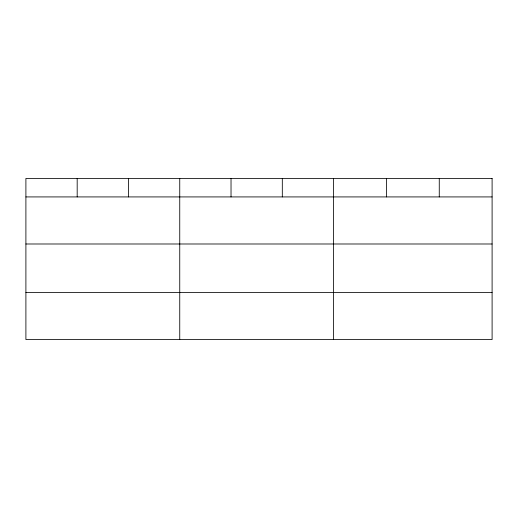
<?xml version="1.0" encoding="UTF-8"?>
<svg xmlns="http://www.w3.org/2000/svg" width="518" height="518" viewBox="0 0 518 518"><rect width="100%" height="100%" fill="white"/><g stroke="black" fill="none" stroke-linecap="round" stroke-linejoin="round"><path stroke-width="0.78" d="M25.9 196.924L492.1 196.924M25.9 243.991L492.1 243.991M25.9 292.489L492.1 292.489M439.264 178.445L439.264 196.924M386.428 178.445L386.428 196.924M333.592 178.445L333.592 339.555M282.31 178.445L282.31 196.924M231.028 178.445L231.028 196.924M179.746 178.445L179.746 339.555M128.464 178.445L128.464 196.924M77.182 178.445L77.182 196.924M492.1 178.445L25.9 178.445L25.9 339.555L492.1 339.555L492.1 178.445"/></g></svg>
